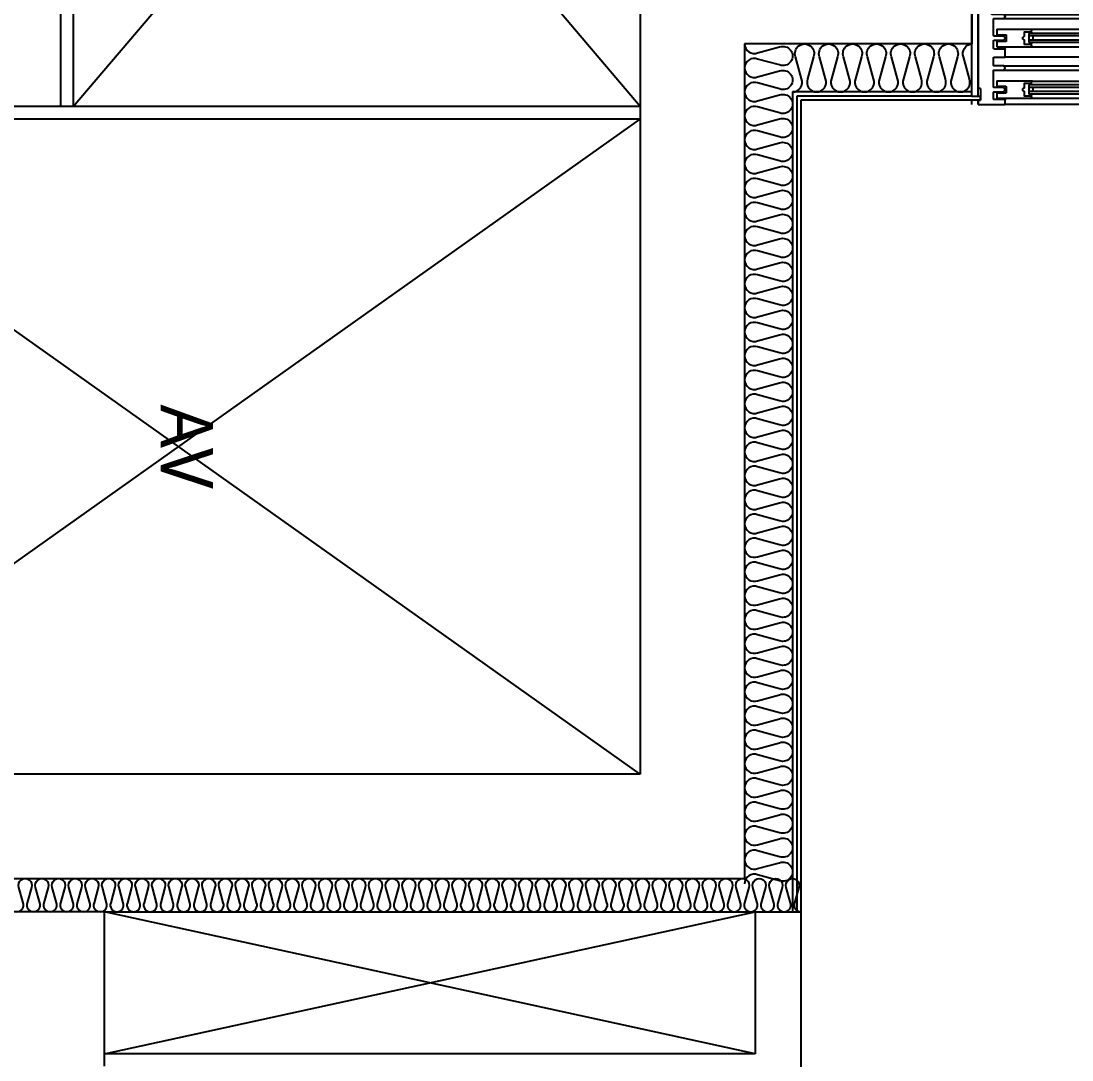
# Model space of a CAD drawing. Header units: millimetres. Extents: x -33000 to 294000, y 0 to 42408.
# Drawn here: x 235341 to 237861, y 17690 to 20180 of the extents above; entities that cross this region are included whole.
import ezdxf
from ezdxf.enums import TextEntityAlignment as Align

# ---------------------------------------------------------------- set-up
doc = ezdxf.new("R2010")
doc.units = ezdxf.units.MM
doc.header["$LTSCALE"] = 50
doc.layers.add('arch', color=8, linetype='Continuous')
doc.layers.add('실명', color=9, linetype='Continuous')
doc.styles.add('XR-Unit-Plan$0$맑은 고딕', font='malgun.ttf')

# ---------------------------------------------------------------- blocks, each defined once
blk = doc.blocks.new('XR-Unit-Plan$0$WG-민간-BPW_1600')
for p, q in [((-800, 0), (-800, -10)), ((-785, 0), (-785, -10)), ((-785, 0), (-721, 0)), ((-785, -10), (-785, 0)), ((721, 0), (-721, 0)), ((785, 0), (721, 0)), ((785, 0), (785, -10)), ((785, -10), (785, 0)), ((800, 0), (800, -10)), ((-779, -10), (-800, -10)), ((-800, -19.5), (-800, -245)), ((-779, -19.5), (-800, -19.5)), ((-785, -10), (-779, -10)), ((-785, -19.5), (-785, -245)), ((-779, -10), (-779, -19.5)), ((-779, -38), (-779, -10)), ((-721, -12), (-747, -12)), ((-740, -27), (-740, -15.5)), ((-720, -1), (-720, -11)), ((-663.7, -47), (-663.7, -25)), ((-30.5, -25), (-663.7, -25)), ((-657, -22.4), (-654.4, -25)), ((-655.5, -15), (-42, -15)), ((-40.5, -22.4), (-43.1, -25)), ((-42, -15), (42, -15)), ((-40.5, -16), (-42, -16)), ((-40.5, -22.5), (-40.5, -16)), ((-35.5, -23), (-40, -23)), ((-24, -20), (-39, -20)), ((-39, -20), (-39, -21)), ((-38.5, -21.5), (-35.5, -21.5)), ((-35.5, -21.5), (-35.5, -23)), ((-30.5, -47), (-30.5, -25)), ((-23.5, -31.2), (-23.5, -20.5)), ((42.5, -15.5), (42.5, -64)), ((720, -1), (720, -11)), ((721, -12), (747, -12)), ((779, -10), (800, -10)), ((779, -10), (779, -19.5)), ((785, -10), (779, -10)), ((779, -38), (779, -10)), ((779, -19.5), (800, -19.5)), ((785, -19.5), (785, -245)), ((800, -19.5), (800, -245)), ((-785, -245), (-785, -38)), ((-779, -38), (-785, -38)), ((-30.5, -31), (-663.7, -31)), ((-30.5, -41), (-663.7, -41)), ((-30.5, -47), (-663.7, -47)), ((-657, -49.6), (-654.4, -47)), ((-653.7, -41), (-653.7, -31)), ((-653.7, -41), (-653.7, -31)), ((-40.5, -49.6), (-43.1, -47)), ((-40.5, -41), (-40.5, -31)), ((-40.5, -41), (-40.5, -31)), ((-40.5, -55), (-40.5, -48.5)), ((-40, -48), (-35.5, -48)), ((-39, -50), (-39, -51)), ((-35.5, -49.5), (-38.5, -49.5)), ((-35.5, -48), (-35.5, -49.5)), ((-23.5, -50.5), (-23.5, -40.8)), ((-20.3, -33.4), (-23.2, -31.6)), ((-23.2, -40.4), (-20.3, -38.6)), ((-20, -38.2), (-20, -33.8)), ((723.5, -30.5), (42.5, -30.5)), ((53.4, -40.5), (54.7, -40.5)), ((54.7, -37.6), (54.7, -57.7)), ((60.9, -36.6), (55.7, -36.6)), ((58.9, -56.2), (61.8, -37.8)), ((61.9, -37.6), (61.9, -58.7)), ((723.5, -40.5), (61.9, -40.5)), ((779, -38), (785, -38)), ((785, -245), (785, -38)), ((-655.5, -56), (-42, -56)), ((-42, -55), (-40.5, -55)), ((1.6, -56), (-42, -56)), ((-39, -51), (-24, -51)), ((-3, -63.1), (-3, -62.9)), ((-2.6, -62.5), (6, -61.5)), ((6, -64.5), (-2.6, -63.6)), ((6, -60), (1.6, -56)), ((6, -61.5), (6, -60)), ((42, -64.5), (6, -64.5)), ((40.5, -73.9), (43.1, -76.5)), ((42, -67), (655.5, -67)), ((61, -59.7), (53.4, -60)), ((54.7, -57.7), (54.7, -60)), ((54.7, -57.7), (57, -57.7)), ((657, -73.9), (654.4, -76.5)), ((740, -79), (740, -67.5)), ((-723.5, -82.5), (-42.5, -82.5)), ((-723.5, -92.5), (-42.5, -92.5)), ((30.5, -98.5), (30.5, -76.5)), ((667, -76.5), (30.5, -76.5)), ((667, -82.5), (30.5, -82.5)), ((667, -92.5), (30.5, -92.5)), ((667, -98.5), (30.5, -98.5)), ((40.5, -92.5), (40.5, -82.5)), ((40.5, -92.5), (40.5, -82.5)), ((40.5, -101.1), (43.1, -98.5)), ((657, -101.1), (654.4, -98.5)), ((657, -92.5), (657, -82.5)), ((657, -92.5), (657, -82.5)), ((667, -98.5), (667, -76.5)), ((721, -113), (-721, -113)), ((655.5, -108), (42, -108)), ((-748, -134.5), (-748, -153)), ((-747, -133.5), (-721, -133.5)), ((-663.7, -170.5), (-663.7, -148.5)), ((-30.5, -148.5), (-663.7, -148.5)), ((-657, -145.9), (-654.4, -148.5)), ((-655.5, -138.5), (-42, -138.5)), ((-40.5, -145.9), (-43.1, -148.5)), ((-42, -138.5), (42, -138.5)), ((-40.5, -139.5), (-42, -139.5)), ((-40.5, -146), (-40.5, -139.5)), ((-35.5, -146.5), (-40, -146.5)), ((-24, -143.5), (-39, -143.5)), ((-39, -143.5), (-39, -144.5)), ((-38.5, -145), (-35.5, -145)), ((-35.5, -145), (-35.5, -146.5)), ((-30.5, -170.5), (-30.5, -148.5)), ((-23.5, -154.7), (-23.5, -144)), ((42.5, -139), (42.5, -187.5)), ((747, -133.5), (721, -133.5)), ((748, -134.5), (748, -153)), ((-748, -165), (-748, -205)), ((-747, -154), (-723.5, -154)), ((-723.5, -164), (-747, -164)), ((-723, -154.5), (-723, -155.1)), ((-723, -162.9), (-723, -163.5)), ((-30.5, -154.5), (-663.7, -154.5)), ((-30.5, -164.5), (-663.7, -164.5)), ((-30.5, -170.5), (-663.7, -170.5)), ((-657, -173.1), (-654.4, -170.5)), ((-653.7, -164.5), (-653.7, -154.5)), ((-653.7, -164.5), (-653.7, -154.5)), ((-40.5, -173.1), (-43.1, -170.5)), ((-40.5, -164.5), (-40.5, -154.5)), ((-40.5, -164.5), (-40.5, -154.5)), ((-40.5, -178.5), (-40.5, -172)), ((-40, -171.5), (-35.5, -171.5)), ((-39, -173.5), (-39, -174.5)), ((-39, -174.5), (-24, -174.5)), ((-35.5, -173), (-38.5, -173)), ((-35.5, -171.5), (-35.5, -173)), ((-23.5, -174), (-23.5, -164.3)), ((-20.3, -156.9), (-23.2, -155.1)), ((-23.2, -163.9), (-20.3, -162.1)), ((-20, -161.7), (-20, -157.3)), ((723.5, -154), (42.5, -154)), ((723.5, -164), (42.5, -164)), ((723, -154.5), (723, -155.1)), ((723, -162.9), (723, -163.5)), ((747, -154), (723.5, -154)), ((723.5, -164), (747, -164)), ((748, -165), (748, -205)), ((-42, -179.5), (-655.5, -179.5)), ((-42, -178.5), (-40.5, -178.5)), ((1.6, -179.5), (-42, -179.5)), ((-3, -186.6), (-3, -186.4)), ((-2.6, -186), (6, -185)), ((6, -188), (-2.6, -187.1)), ((6, -183.5), (1.6, -179.5)), ((6, -185), (6, -183.5)), ((42, -188), (6, -188)), ((30.5, -222), (30.5, -200)), ((667, -200), (30.5, -200)), ((40.5, -197.4), (43.1, -200)), ((655.5, -190.5), (42, -190.5)), ((657, -197.4), (654.4, -200)), ((667, -222), (667, -200)), ((-753, -217), (-753, -236)), ((-723.5, -216), (-752, -216)), ((-747, -206), (-723.5, -206)), ((-723.5, -206), (-42.5, -206)), ((-723.5, -216), (-42.5, -216)), ((-723, -206.5), (-723, -207.1)), ((-723, -214.9), (-723, -215.5)), ((667, -206), (30.5, -206)), ((667, -216), (30.5, -216)), ((667, -222), (30.5, -222)), ((40.5, -216), (40.5, -206)), ((40.5, -224.6), (43.1, -222)), ((657, -224.6), (654.4, -222)), ((657, -216), (657, -206)), ((723, -206.5), (723, -207.1)), ((723, -214.9), (723, -215.5)), ((747, -206), (723.5, -206)), ((723.5, -216), (752, -216)), ((753, -217), (753, -236)), ((-727, -245), (-785, -245)), ((-752, -237), (-727, -237)), ((-749, -235.5), (-749, -233.5)), ((-748.5, -233), (-746.5, -233)), ((-726.5, -236), (-748.5, -236)), ((-748.5, -246), (-726.5, -246)), ((-710, -247), (-748.5, -247)), ((-746.5, -233.8), (-748, -233.8)), ((-748, -233.8), (-748, -235)), ((-748, -235), (-726.5, -235)), ((-746.5, -233), (-746.5, -233.8)), ((-726, -234.5), (-726, -233.5)), ((-726, -245.5), (-726, -236.5)), ((-726, -238), (-726, -244)), ((-725.5, -233), (-712, -233)), ((-711, -234), (-711, -239.5)), ((-703.5, -237), (-711, -237)), ((-711, -241.5), (-711, -246)), ((-711, -246), (-710, -246)), ((-710.5, -240), (-704, -240)), ((-704, -241), (-710.5, -241)), ((-18.5, -247), (-707, -247)), ((-704, -246), (-703.5, -246)), ((-703.5, -247), (-704, -247)), ((-703.5, -239.5), (-703.5, -235.5)), ((-703.5, -246), (-703.5, -241.5)), ((-702.5, -235.5), (-702.5, -246)), ((-23.1, -237), (-702.5, -237)), ((-23.1, -245), (-702.5, -245)), ((-23.1, -235.5), (-23.1, -246)), ((-22.1, -239.5), (-22.1, -235.5)), ((-14.6, -237), (-22.1, -237)), ((-22.1, -246), (-22.1, -241.5)), ((-21.6, -246), (-22.1, -246)), ((-22.1, -247), (-21.6, -247)), ((-15.1, -240), (-21.6, -240)), ((-21.6, -241), (-15.1, -241)), ((-14.6, -246), (-15.6, -246)), ((-15.6, -247), (22.9, -247)), ((-14.6, -234), (-14.6, -239.5)), ((-14.6, -241.5), (-14.6, -246)), ((-0.1, -233), (-13.6, -233)), ((0.4, -234.5), (0.4, -233.5)), ((0.4, -245.5), (0.4, -236.5)), ((727, -245), (0.4, -245)), ((22.4, -235), (0.9, -235)), ((0.9, -236), (22.9, -236)), ((22.9, -246), (0.9, -246)), ((22.9, -233), (20.9, -233)), ((20.9, -233), (20.9, -233.8)), ((20.9, -233.8), (22.4, -233.8)), ((22.4, -233.8), (22.4, -235)), ((23.4, -235.5), (23.4, -233.5)), ((655.5, -231.5), (42, -231.5)), ((726, -238), (726, -244)), ((752, -237), (727, -237)), ((727, -245), (785, -245))]:
    blk.add_line(p, q)
for points in [[(-748, -13), (-748, -29.5, 0.414214), (-747, -30.5)], [(-740, -16), (-740, -15.5, -0.414214), (-739.5, -15)], [(-657, -16), (-657, -22.5, -0.414214), (-657.5, -23), (-662, -23), (-662, -21.5), (-659, -21.5, 0.414214), (-658.5, -21), (-658.5, -20), (-673.5, -20, 0.414214), (-674, -20.5), (-674, -30.7, -0.269143), (-674.3, -31.1), (-677.2, -32.9, 0.269143), (-677.5, -33.3), (-677.5, -37.7, 0.269143), (-677.2, -38.1), (-674.3, -39.9, -0.269143), (-674, -40.3), (-674, -50.5, 0.414214), (-673.5, -51), (-658.5, -51), (-658.5, -50, 0.414214), (-659, -49.5), (-662, -49.5), (-662, -48), (-657.5, -48, -0.414214), (-657, -48.5), (-657, -55)], [(-655.5, -15, -0.414214), (-655, -15.5, -0.414214), (-655.5, -16), (-657, -16)], [(748, -13), (748, -29.5, -0.414214), (747, -30.5)], [(-747, -40.5, 0.414214), (-748, -41.5), (-748, -81.5)], [(-747, -30.5), (-723.5, -30.5, -0.414214), (-723, -31), (-723, -31.6, 0.341999), (-722.3, -32.6, -0.774597), (-722.3, -38.4, 0.341999), (-723, -39.4), (-723, -40, -0.414214), (-723.5, -40.5), (-747, -40.5)], [(-739.5, -27.5, -0.414214), (-740, -27)], [(-740, -55.5), (-740, -44, -0.414214), (-739.5, -43.5)], [(-739.5, -43.5), (-718.7, -43.5, 0.414214), (-717.7, -42.5), (-717.7, -28.5, 0.414214), (-718.7, -27.5), (-739.5, -27.5)], [(747, -30.5), (723.5, -30.5, 0.414214), (723, -31), (723, -31.6, -0.341999), (722.3, -32.6, 0.774597), (722.3, -38.4, -0.341999), (723, -39.4), (723, -40, 0.414214), (723.5, -40.5), (747, -40.5)], [(747, -40.5, -0.414214), (748, -41.5), (748, -81.5)], [(-739.5, -56, -0.414214), (-740, -55.5)], [(-657, -55), (-655.5, -55, -1), (-655.5, -56)], [(40.5, -100.5), (40.5, -107), (42, -107, -1), (42, -108), (-42, -108, -0.414214), (-42.5, -107.5), (-42.5, -59, -0.414214), (-42, -58.5), (-6, -58.5), (2.6, -59.4, -0.382193), (3, -59.9), (3, -60.1, -0.382131), (2.6, -60.5), (-6, -61.5), (-6, -63), (-1.5, -67), (42, -67, -0.414214), (42.5, -67.5, -0.414214), (42, -68), (40.5, -68), (40.5, -74.5)], [(40.5, -74.5, -0.414214), (40, -75), (35.5, -75), (35.5, -73.5), (38.5, -73.5, 0.414214), (39, -73), (39, -72), (24, -72, 0.414214), (23.5, -72.5), (23.5, -82.2, -0.269143), (23.2, -82.6), (20.3, -84.4, 0.269143), (20, -84.8), (20, -89.2, 0.269143), (20.3, -89.6), (23.2, -91.4, -0.269143), (23.5, -91.8), (23.5, -102.5, 0.414214), (24, -103), (39, -103), (39, -102, 0.414214), (38.5, -101.5), (35.5, -101.5), (35.5, -100), (40, -100, -0.414214), (40.5, -100.5)], [(739.5, -67), (655.5, -67, 0.414214), (655, -67.5, 0.414214), (655.5, -68), (657, -68)], [(657, -68), (657, -74.5, 0.414214), (657.5, -75), (662, -75), (662, -73.5), (659, -73.5, -0.414214), (658.5, -73), (658.5, -72), (673.5, -72, -0.414214), (674, -72.5), (674, -82.7, 0.269143), (674.3, -83.1), (677.2, -84.9, -0.269143), (677.5, -85.3), (677.5, -89.7, -0.269143), (677.2, -90.1), (674.3, -91.9, 0.269143), (674, -92.3), (674, -102.5, -0.414214), (673.5, -103), (658.5, -103), (658.5, -102, -0.414214), (659, -101.5), (662, -101.5), (662, -100), (657.5, -100, 0.414214), (657, -100.5)], [(740, -67.5, 0.414214), (739.5, -67)], [(-748, -81.5, 0.414214), (-747, -82.5)], [(-747, -82.5), (-723.5, -82.5, -0.414214), (-723, -83), (-723, -83.6, 0.341999), (-722.3, -84.6, -0.774597), (-722.3, -90.4, 0.341999), (-723, -91.4), (-723, -92, -0.414214), (-723.5, -92.5), (-747, -92.5, 0.414214), (-748, -93.5), (-748, -112, 0.414214), (-747, -113)], [(657, -100.5), (657, -107), (655.5, -107, 1), (655.5, -108)], [(739.5, -95.5), (718.7, -95.5, -0.414214), (717.7, -94.5), (717.7, -80.5, -0.414214), (718.7, -79.5), (739.5, -79.5)], [(747, -82.5), (723.5, -82.5, 0.414214), (723, -83), (723, -83.6, -0.341999), (722.3, -84.6, 0.774597), (722.3, -90.4, -0.341999), (723, -91.4), (723, -92, 0.414214), (723.5, -92.5), (747, -92.5, -0.414214), (748, -93.5), (748, -112, -0.414214), (747, -113)], [(739.5, -79.5, 0.414214), (740, -79)], [(740, -107.5), (740, -96, 0.414214), (739.5, -95.5)], [(748, -81.5, -0.414214), (747, -82.5)], [(-747, -113), (-721, -113, -0.414214), (-720, -114), (-720, -132.5)], [(747, -113), (721, -113, 0.414214), (720, -114), (720, -132.5)], [(739.5, -108, 0.414214), (740, -107.5)], [(-740, -150.5), (-740, -139, -0.414214), (-739.5, -138.5)], [(-739.5, -151, -0.414214), (-740, -150.5)], [(-739.5, -167), (-718.7, -167, 0.414214), (-717.7, -166), (-717.7, -152, 0.414214), (-718.7, -151), (-739.5, -151)], [(-657, -139.5), (-657, -146, -0.414214), (-657.5, -146.5), (-662, -146.5), (-662, -145), (-659, -145, 0.414214), (-658.5, -144.5), (-658.5, -143.5), (-673.5, -143.5, 0.414214), (-674, -144), (-674, -154.2, -0.269143), (-674.3, -154.6), (-677.2, -156.4, 0.269143), (-677.5, -156.8), (-677.5, -161.2, 0.269143), (-677.2, -161.6), (-674.3, -163.4, -0.269143), (-674, -163.8), (-674, -174, 0.414214), (-673.5, -174.5), (-658.5, -174.5), (-658.5, -173.5, 0.414214), (-659, -173), (-662, -173), (-662, -171.5), (-657.5, -171.5, -0.414214), (-657, -172), (-657, -178.5)], [(-655.5, -138.5, -0.414214), (-655, -139, -0.414214), (-655.5, -139.5), (-657, -139.5)], [(-740, -179), (-740, -167.5, -0.414214), (-739.5, -167)], [(-739.5, -179.5, -0.414214), (-740, -179)], [(-657, -178.5), (-655.5, -178.5, -1), (-655.5, -179.5)], [(40.5, -224), (40.5, -230.5), (42, -230.5, -1), (42, -231.5), (-42, -231.5, -0.414214), (-42.5, -231), (-42.5, -182.5, -0.414214), (-42, -182), (-6, -182), (2.6, -182.9, -0.382193), (3, -183.4), (3, -183.6, -0.382131), (2.6, -184), (-6, -185), (-6, -186.5), (-1.5, -190.5), (42, -190.5, -0.414214), (42.5, -191, -0.414214), (42, -191.5), (40.5, -191.5), (40.5, -195), (40, -195.5), (40.5, -196), (40.5, -198, -0.414214), (40, -198.5), (35.5, -198.5), (35.5, -197), (38.5, -197, 0.414214), (39, -196.5), (39, -195.5), (24, -195.5, 0.414214), (23.5, -196), (23.5, -205.7, -0.269143), (23.2, -206.1), (20.3, -207.9, 0.269143), (20, -208.3), (20, -212.7, 0.269143), (20.3, -213.1), (23.2, -214.9, -0.269143), (23.5, -215.3), (23.5, -226, 0.414214), (24, -226.5), (39, -226.5), (39, -225.5, 0.414214), (38.5, -225), (35.5, -225), (35.5, -223.5), (40, -223.5, -0.414214), (40.5, -224)], [(655.5, -190.5, 0.414214), (655, -191, 0.414214), (655.5, -191.5), (657, -191.5)], [(657, -191.5), (657, -198, 0.414214), (657.5, -198.5), (662, -198.5), (662, -197), (659, -197, -0.414214), (658.5, -196.5), (658.5, -195.5), (673.5, -195.5, -0.414214), (674, -196), (674, -206.2, 0.269143), (674.3, -206.6), (677.2, -208.4, -0.269143), (677.5, -208.8), (677.5, -213.2, -0.269143), (677.2, -213.6), (674.3, -215.4, 0.269143), (674, -215.8), (674, -226, -0.414214), (673.5, -226.5), (658.5, -226.5), (658.5, -225.5, -0.414214), (659, -225), (662, -225), (662, -223.5), (657.5, -223.5, 0.414214), (657, -224), (657, -230.5)], [(740, -191, 0.414214), (739.5, -190.5)], [(739.5, -203, 0.414214), (740, -202.5), (740, -191)], [(739.5, -219), (718.7, -219, -0.414214), (717.7, -218), (717.7, -204, -0.414214), (718.7, -203), (739.5, -203)], [(740, -231), (740, -219.5, 0.414214), (739.5, -219)], [(657, -230.5), (655.5, -230.5, 1), (655.5, -231.5)], [(739.5, -231.5, 0.414214), (740, -231)]]:
    blk.add_lwpolyline(points, format="xyb")
for points in [[(-739.5, -15), (-655.5, -15)], [(42.5, -36.5), (53.4, -40.5), (53.4, -60), (45.1, -61.4)], [(42.5, -63.5), (45.1, -63.5), (45.1, -40.8), (42.5, -40.8)], [(-655.5, -56), (-739.5, -56)], [(655.5, -108), (739.5, -108)], [(-739.5, -138.5), (-655.5, -138.5)], [(-655.5, -179.5), (-739.5, -179.5)], [(739.5, -190.5), (655.5, -190.5)], [(655.5, -231.5), (739.5, -231.5)]]:
    blk.add_lwpolyline(points)
for centre in [(-707, -244), (-18.5, -244)]:
    blk.add_circle(centre, 3)
for centre, radius, start, end in [((-721, -1), 1, 0, 90), ((721, -1), 1, 90, 180), ((-747, -13), 1, 90, 180), ((-721, -11), 1, 270, 0), ((-42, -15.5), 0.5, 90, 270), ((-40, -22.5), 0.5, 180, 270), ((-38.5, -21), 0.5, 180, 270), ((-24, -20.5), 0.5, 0, 90), ((42, -15.5), 0.5, 0, 90), ((721, -11), 1, 180, 270), ((747, -13), 1, 0, 90), ((-40, -48.5), 0.5, 90, 180), ((-38.5, -50), 0.5, 90, 180), ((-23, -31.2), 0.5, 180, 240.2551), ((-23, -40.8), 0.5, 119.7449, 180), ((-20.5, -33.8), 0.5, 0, 60.2551), ((-20.5, -38.2), 0.5, 299.7449, 360), ((55.7, -37.6), 1, 90, 180.0858), ((60.8, -37.6), 1, 351.0635, 90), ((60.9, -37.6), 1, 0, 90), ((-42, -55.5), 0.5, 90, 270), ((-24, -50.5), 0.5, 270, 0), ((-2.5, -62.9), 0.5, 96.3464, 180), ((-2.5, -63.1), 0.5, 180, 263.666), ((42, -64), 0.5, 270, 0), ((57, -55.8), 1.88, 270, 348.8801), ((60.9, -58.7), 1, 272.2775, 0), ((-747, -134.5), 1, 90, 180), ((-721, -132.5), 1, 270, 0), ((-42, -139), 0.5, 90, 270), ((-40, -146), 0.5, 180, 270), ((-38.5, -144.5), 0.5, 180, 270), ((-24, -144), 0.5, 0, 90), ((42, -139), 0.5, 0, 90), ((721, -132.5), 1, 180, 270), ((747, -134.5), 1, 0, 90), ((-747, -153), 1, 180, 270), ((-747, -165), 1, 90, 180), ((-723.5, -154.5), 0.5, 0, 90), ((-723.5, -163.5), 0.5, 269.9997, 0), ((-722, -155.1), 1, 180, 255.5225), ((-722, -162.9), 1, 104.4775, 180), ((-723, -159), 3, 284.4775, 75.5225), ((-40, -172), 0.5, 90, 180), ((-38.5, -173.5), 0.5, 90, 180), ((-24, -174), 0.5, 270, 0), ((-23, -154.7), 0.5, 180, 240.2551), ((-23, -164.3), 0.5, 119.7449, 180), ((-20.5, -157.3), 0.5, 0, 60.2551), ((-20.5, -161.7), 0.5, 299.7449, 360), ((723, -159), 3, 104.4775, 255.5225), ((722, -155.1), 1, 284.4775, 0), ((722, -162.9), 1, 0, 75.5225), ((723.5, -154.5), 0.5, 90, 180), ((723.5, -163.5), 0.5, 180, 270.0003), ((747, -153), 1, 270, 0), ((747, -165), 1, 0, 90), ((-42, -179), 0.5, 90, 270), ((-2.5, -186.4), 0.5, 96.3464, 180), ((-2.5, -186.6), 0.5, 180, 263.666), ((42, -187.5), 0.5, 270, 0), ((-752, -217), 1, 90, 180), ((-747, -205), 1, 180, 270), ((-723.5, -206.5), 0.5, 0, 90), ((-723.5, -215.5), 0.5, 270, 0), ((-722, -207.1), 1, 180, 255.5225), ((-722, -214.9), 1, 104.4775, 180), ((-723, -211), 3, 284.4775, 75.5225), ((723, -211), 3, 104.4775, 255.5225), ((722, -207.1), 1, 284.4775, 0), ((722, -214.9), 1, 0, 75.5225), ((723.5, -206.5), 0.5, 90, 180), ((723.5, -215.5), 0.5, 180, 270), ((747, -205), 1, 270, 0), ((752, -217), 1, 0, 90), ((-752, -236), 1, 180, 270), ((-748.5, -233.5), 0.5, 90, 180), ((-748.5, -235.5), 0.5, 180, 270), ((-748.5, -246.5), 0.5, 90, 270), ((-727, -238), 1, 0, 90), ((-727, -244), 1, 270, 0), ((-726.5, -234.5), 0.5, 270, 0), ((-726.5, -236.5), 0.5, 0, 90), ((-726.5, -245.5), 0.5, 270, 0), ((-725.5, -233.5), 0.5, 90, 180), ((-712, -234), 1, 0, 90), ((-710.5, -239.5), 0.5, 180, 270), ((-710.5, -241.5), 0.5, 90, 180), ((-710, -246.5), 0.5, 270, 90), ((-704, -246.5), 0.5, 90, 270), ((-704, -239.5), 0.5, 270, 0), ((-704, -241.5), 0.5, 0, 90), ((-703, -235.5), 0.5, 0, 180), ((-703.5, -246), 1, 270, 0), ((-22.6, -235.5), 0.5, 0, 180), ((-22.1, -246), 1, 180, 270), ((-21.6, -239.5), 0.5, 180, 270), ((-21.6, -241.5), 0.5, 90, 180), ((-21.6, -246.5), 0.5, 270, 90), ((-15.6, -246.5), 0.5, 90, 270), ((-15.1, -239.5), 0.5, 270, 0), ((-15.1, -241.5), 0.5, 0, 90), ((-13.6, -234), 1, 90, 180), ((-0.1, -233.5), 0.5, 0, 90), ((0.9, -234.5), 0.5, 180, 270), ((0.9, -236.5), 0.5, 90, 180), ((0.9, -245.5), 0.5, 180, 270), ((22.9, -233.5), 0.5, 0, 90), ((22.9, -235.5), 0.5, 270, 0), ((22.9, -246.5), 0.5, 270, 90), ((727, -238), 1, 90, 180), ((727, -244), 1, 180, 270), ((752, -236), 1, 270, 0)]:
    blk.add_arc(centre, radius, start, end)

msp = doc.modelspace()

# ---------------------------------------------------------------- linework, layer by layer
at = {"layer": 'arch', "linetype": 'Continuous'}
for p, q in [((235436.2, 21574.6), (235436.2, 19974.6)), ((235466.2, 21574.6), (235466.2, 19974.6)), ((236826.2, 19974.6), (234581.2, 19974.6)), ((236826.2, 19944.6), (234611.2, 19944.6))]:
    msp.add_line(p, q, dxfattribs=at)
at = {"layer": 'arch'}
for p, q in [((236826.2, 19974.6), (235466.2, 21574.6)), ((235466.2, 19974.6), (236826.2, 21574.6)), ((236826.2, 18374.6), (234611.2, 19944.6)), ((234611.2, 18374.6), (236826.2, 19944.6))]:
    msp.add_line(p, q, dxfattribs=at)
at = {"layer": 'arch', "ltscale": 25}
for p, q in [((237621.2, 20344.6), (237621.2, 20124.6)), ((237621.2, 20124.6), (237076.2, 20124.6)), ((237076.2, 20124.6), (237076.2, 18124.6)), ((237621.2, 20009.6), (237191.2, 20009.6)), ((237191.2, 20009.6), (237191.2, 18044.6)), ((237621.2, 19999.6), (237201.2, 19999.6)), ((237201.2, 19999.6), (237201.2, 18044.6)), ((237621.2, 19989.6), (237211.2, 19989.6)), ((237211.2, 19989.6), (237211.2, 18044.6)), ((236826.2, 18374.6), (231191.2, 18374.6)), ((228851.2, 18124.6), (237076.2, 18124.6)), ((235541.2, 18044.6), (233501.2, 18044.6)), ((235541.2, 18044.6), (237101.2, 18044.6)), ((237101.2, 17704.6), (235541.2, 18044.6)), ((235541.2, 17704.6), (237101.2, 18044.6)), ((235541.2, 17674.6), (235541.2, 18044.6)), ((237101.2, 18044.6), (237101.2, 17704.6)), ((237101.2, 18044.6), (237211.2, 18044.6)), ((237211.2, 18044.6), (237211.2, 17594.6)), ((237101.2, 17704.6), (235541.2, 17704.6))]:
    msp.add_line(p, q, dxfattribs=at)
msp.add_lwpolyline([(237076.2, 21824.6), (236826.2, 21824.6), (236826.2, 18374.6)], dxfattribs=at)
for points in [[(237076.2, 20124.6, 0.524856), (237107.4, 20103.1), (237160, 20117.4, -1.449198), (237160, 20074.3), (237107.4, 20088.6, 0.524856), (237076.2, 20067.1, 0.524856), (237107.4, 20045.6), (237160, 20059.9, -1.449198), (237160, 20016.8), (237107.4, 20031.1, 0.524856), (237076.2, 20009.6, 0.524856), (237107.4, 19988.1), (237160, 20002.4, -1.449198), (237160, 19959.3), (237107.4, 19973.6, 0.524856), (237076.2, 19952.1, 0.524856), (237107.4, 19930.6), (237160, 19944.9, -1.449198), (237160, 19901.8), (237107.4, 19916.1, 0.524856), (237076.2, 19894.6, 0.524856), (237107.4, 19873.1), (237160, 19887.4, -1.449198), (237160, 19844.3), (237107.4, 19858.6, 0.524856), (237076.2, 19837.1, 0.524856), (237107.4, 19815.6), (237160, 19829.9, -1.449198), (237160, 19786.8), (237107.4, 19801.1, 0.524856), (237076.2, 19779.6, 0.524856), (237107.4, 19758.1), (237160, 19772.4, -1.449198), (237160, 19729.3), (237107.4, 19743.6, 0.524856), (237076.2, 19722.1, 0.524856), (237107.4, 19700.6), (237160, 19714.9, -1.449198), (237160, 19671.8), (237107.4, 19686.1, 0.524856), (237076.2, 19664.6, 0.524856), (237107.4, 19643.1), (237160, 19657.4, -1.449198), (237160, 19614.3), (237107.4, 19628.6, 0.524856), (237076.2, 19607.1, 0.524856), (237107.4, 19585.6), (237160, 19599.9, -1.449198), (237160, 19556.8), (237107.4, 19571.1, 0.524856), (237076.2, 19549.6, 0.524856), (237107.4, 19528.1), (237160, 19542.4, -1.449198), (237160, 19499.3), (237107.4, 19513.6, 0.524856), (237076.2, 19492.1, 0.524856), (237107.4, 19470.6), (237160, 19484.9, -1.449198), (237160, 19441.8), (237107.4, 19456.1, 0.524856), (237076.2, 19434.6, 0.524856), (237107.4, 19413.1), (237160, 19427.4, -1.449198), (237160, 19384.3), (237107.4, 19398.6, 0.524856), (237076.2, 19377.1, 0.524856), (237107.4, 19355.6), (237160, 19369.9, -1.449198), (237160, 19326.8), (237107.4, 19341.1, 0.524856), (237076.2, 19319.6, 0.524856), (237107.4, 19298.1), (237160, 19312.4, -1.449198), (237160, 19269.3), (237107.4, 19283.6, 0.524856), (237076.2, 19262.1, 0.524856), (237107.4, 19240.6), (237160, 19254.9, -1.449198), (237160, 19211.8), (237107.4, 19226.1, 0.524856), (237076.2, 19204.6, 0.524856), (237107.4, 19183.1), (237160, 19197.4, -1.449198), (237160, 19154.3), (237107.4, 19168.6, 0.524856), (237076.2, 19147.1, 0.524856), (237107.4, 19125.6), (237160, 19139.9, -1.449198), (237160, 19096.8), (237107.4, 19111.1, 0.524856), (237076.2, 19089.6, 0.524856), (237107.4, 19068.1), (237160, 19082.4, -1.449198), (237160, 19039.3), (237107.4, 19053.6, 0.524856), (237076.2, 19032.1, 0.524856), (237107.4, 19010.6), (237160, 19024.9, -1.449198), (237160, 18981.8), (237107.4, 18996.1, 0.524856), (237076.2, 18974.6, 0.524856), (237107.4, 18953.1), (237160, 18967.4, -1.449198), (237160, 18924.3), (237107.4, 18938.6, 0.524856), (237076.2, 18917.1, 0.524856), (237107.4, 18895.6), (237160, 18909.9, -1.449198), (237160, 18866.8), (237107.4, 18881.1, 0.524856), (237076.2, 18859.6, 0.524856), (237107.4, 18838.1), (237160, 18852.4, -1.449198), (237160, 18809.3), (237107.4, 18823.6, 0.524856), (237076.2, 18802.1, 0.524856), (237107.4, 18780.6), (237160, 18794.9, -1.449198), (237160, 18751.8), (237107.4, 18766.1, 0.524856), (237076.2, 18744.6, 0.524856), (237107.4, 18723.1), (237160, 18737.4, -1.449198), (237160, 18694.3), (237107.4, 18708.6, 0.524856), (237076.2, 18687.1, 0.524856), (237107.4, 18665.6), (237160, 18679.9, -1.449198), (237160, 18636.8), (237107.4, 18651.1, 0.524856), (237076.2, 18629.6, 0.524856), (237107.4, 18608.1), (237160, 18622.4, -1.449198), (237160, 18579.3), (237107.4, 18593.6, 0.524856), (237076.2, 18572.1, 0.524856), (237107.4, 18550.6), (237160, 18564.9, -1.449198), (237160, 18521.8), (237107.4, 18536.1, 0.524856), (237076.2, 18514.6, 0.524856), (237107.4, 18493.1), (237160, 18507.4, -1.449198), (237160, 18464.3), (237107.4, 18478.6, 0.524856), (237076.2, 18457.1, 0.524856), (237107.4, 18435.6), (237160, 18449.9, -1.449198), (237160, 18406.8), (237107.4, 18421.1, 0.524856), (237076.2, 18399.6, 0.524856), (237107.4, 18378.1), (237160, 18392.4, -1.449198), (237160, 18349.3), (237107.4, 18363.6, 0.524856), (237076.2, 18342.1, 0.524856), (237107.4, 18320.6), (237160, 18334.9, -1.449198), (237160, 18291.8), (237107.4, 18306.1, 0.524856), (237076.2, 18284.6, 0.524856), (237107.4, 18263.1), (237160, 18277.4, -1.449198), (237160, 18234.3), (237107.4, 18248.6, 0.524856), (237076.2, 18227.1, 0.524856), (237107.4, 18205.6), (237160, 18219.9, -1.449198), (237160, 18176.8), (237107.4, 18191.1, 0.524856), (237076.2, 18169.6, 0.524856), (237107.4, 18148.1), (237160, 18162.4, -1.449198), (237160, 18119.3), (237107.4, 18133.6, 0.524856), (237076.2, 18112.1)], [(237191.2, 20009.6, 0.524856), (237212.7, 20040.8), (237198.5, 20093.4, -1.449198), (237241.5, 20093.4), (237227.2, 20040.8, 0.524856), (237248.7, 20009.6, 0.524856), (237270.2, 20040.8), (237256, 20093.4, -1.449198), (237299, 20093.4), (237284.7, 20040.8, 0.524856), (237306.2, 20009.6, 0.524856), (237327.7, 20040.8), (237313.5, 20093.4, -1.449198), (237356.5, 20093.4), (237342.2, 20040.8, 0.524856), (237363.7, 20009.6, 0.524856), (237385.2, 20040.8), (237371, 20093.4, -1.449198), (237414, 20093.4), (237399.7, 20040.8, 0.524856), (237421.2, 20009.6, 0.524856), (237442.7, 20040.8), (237428.5, 20093.4, -1.449198), (237471.5, 20093.4), (237457.2, 20040.8, 0.524856), (237478.7, 20009.6, 0.524856), (237500.2, 20040.8), (237486, 20093.4, -1.449198), (237529, 20093.4), (237514.7, 20040.8, 0.524856), (237536.2, 20009.6, 0.524856), (237557.7, 20040.8), (237543.5, 20093.4, -1.449198), (237586.5, 20093.4), (237572.2, 20040.8, 0.524856), (237593.7, 20009.6, 0.524856), (237615.2, 20040.8), (237601, 20093.4, -0.507717), (237621.2, 20124.6, -0.507717)], [(235331.2, 18044.6, 0.524856), (235346.2, 18066.3), (235336.2, 18102.9, -1.449198), (235366.2, 18102.9), (235356.2, 18066.3, 0.524856), (235371.2, 18044.6, 0.524856), (235386.2, 18066.3), (235376.2, 18102.9, -1.449198), (235406.2, 18102.9), (235396.2, 18066.3, 0.524856), (235411.2, 18044.6, 0.524856), (235426.2, 18066.3), (235416.2, 18102.9, -1.449198), (235446.2, 18102.9), (235436.2, 18066.3, 0.524856), (235451.2, 18044.6, 0.524856), (235466.2, 18066.3), (235456.2, 18102.9, -1.449198), (235486.2, 18102.9), (235476.2, 18066.3, 0.524856), (235491.2, 18044.6, 0.524856), (235506.2, 18066.3), (235496.2, 18102.9, -1.449198), (235526.2, 18102.9), (235516.2, 18066.3, 0.524856), (235531.2, 18044.6, 0.524856), (235546.2, 18066.3), (235536.2, 18102.9, -1.449198), (235566.2, 18102.9), (235556.2, 18066.3, 0.524856), (235571.2, 18044.6, 0.524856), (235586.2, 18066.3), (235576.2, 18102.9, -1.449198), (235606.2, 18102.9), (235596.2, 18066.3, 0.524856), (235611.2, 18044.6, 0.524856), (235626.2, 18066.3), (235616.2, 18102.9, -1.449198), (235646.2, 18102.9), (235636.2, 18066.3, 0.524856), (235651.2, 18044.6, 0.524856), (235666.2, 18066.3), (235656.2, 18102.9, -1.449198), (235686.2, 18102.9), (235676.2, 18066.3, 0.524856), (235691.2, 18044.6, 0.524856), (235706.2, 18066.3), (235696.2, 18102.9, -1.449198), (235726.2, 18102.9), (235716.2, 18066.3, 0.524856), (235731.2, 18044.6, 0.524856), (235746.2, 18066.3), (235736.2, 18102.9, -1.449198), (235766.2, 18102.9), (235756.2, 18066.3, 0.524856), (235771.2, 18044.6, 0.524856), (235786.2, 18066.3), (235776.2, 18102.9, -1.449198), (235806.2, 18102.9), (235796.2, 18066.3, 0.524856), (235811.2, 18044.6, 0.524856), (235826.2, 18066.3), (235816.2, 18102.9, -1.449198), (235846.2, 18102.9), (235836.2, 18066.3, 0.524856), (235851.2, 18044.6, 0.524856), (235866.2, 18066.3), (235856.2, 18102.9, -1.449198), (235886.2, 18102.9), (235876.2, 18066.3, 0.524856), (235891.2, 18044.6, 0.524856), (235906.2, 18066.3), (235896.2, 18102.9, -1.449198), (235926.2, 18102.9), (235916.2, 18066.3, 0.524856), (235931.2, 18044.6, 0.524856), (235946.2, 18066.3), (235936.2, 18102.9, -1.449198), (235966.2, 18102.9), (235956.2, 18066.3, 0.524856), (235971.2, 18044.6, 0.524856), (235986.2, 18066.3), (235976.2, 18102.9, -1.449198), (236006.2, 18102.9), (235996.2, 18066.3, 0.524856), (236011.2, 18044.6, 0.524856), (236026.2, 18066.3), (236016.2, 18102.9, -1.449198), (236046.2, 18102.9), (236036.2, 18066.3, 0.524856), (236051.2, 18044.6, 0.524856), (236066.2, 18066.3), (236056.2, 18102.9, -1.449198), (236086.2, 18102.9), (236076.2, 18066.3, 0.524856), (236091.2, 18044.6, 0.524856), (236106.2, 18066.3), (236096.2, 18102.9, -1.449198), (236126.2, 18102.9), (236116.2, 18066.3, 0.524856), (236131.2, 18044.6, 0.524856), (236146.2, 18066.3), (236136.2, 18102.9, -1.449198), (236166.2, 18102.9), (236156.2, 18066.3, 0.524856), (236171.2, 18044.6, 0.524856), (236186.2, 18066.3), (236176.2, 18102.9, -1.449198), (236206.2, 18102.9), (236196.2, 18066.3, 0.524856), (236211.2, 18044.6, 0.524856), (236226.2, 18066.3), (236216.2, 18102.9, -1.449198), (236246.2, 18102.9), (236236.2, 18066.3, 0.524856), (236251.2, 18044.6, 0.524856), (236266.2, 18066.3), (236256.2, 18102.9, -1.449198), (236286.2, 18102.9), (236276.2, 18066.3, 0.524856), (236291.2, 18044.6, 0.524856), (236306.2, 18066.3), (236296.2, 18102.9, -1.449198), (236326.2, 18102.9), (236316.2, 18066.3, 0.524856), (236331.2, 18044.6, 0.524856), (236346.2, 18066.3), (236336.2, 18102.9, -1.449198), (236366.2, 18102.9), (236356.2, 18066.3, 0.524856), (236371.2, 18044.6, 0.524856), (236386.2, 18066.3), (236376.2, 18102.9, -1.449198), (236406.2, 18102.9), (236396.2, 18066.3, 0.524856), (236411.2, 18044.6, 0.524856), (236426.2, 18066.3), (236416.2, 18102.9, -1.449198), (236446.2, 18102.9), (236436.2, 18066.3, 0.524856), (236451.2, 18044.6, 0.524856), (236466.2, 18066.3), (236456.2, 18102.9, -1.449198), (236486.2, 18102.9), (236476.2, 18066.3, 0.524856), (236491.2, 18044.6, 0.524856), (236506.2, 18066.3), (236496.2, 18102.9, -1.449198), (236526.2, 18102.9), (236516.2, 18066.3, 0.524856), (236531.2, 18044.6, 0.524856), (236546.2, 18066.3), (236536.2, 18102.9, -1.449198), (236566.2, 18102.9), (236556.2, 18066.3, 0.524856), (236571.2, 18044.6, 0.524856), (236586.2, 18066.3), (236576.2, 18102.9, -1.449198), (236606.2, 18102.9), (236596.2, 18066.3, 0.524856), (236611.2, 18044.6, 0.524856), (236626.2, 18066.3), (236616.2, 18102.9, -1.449198), (236646.2, 18102.9), (236636.2, 18066.3, 0.524856), (236651.2, 18044.6, 0.524856), (236666.2, 18066.3), (236656.2, 18102.9, -1.449198), (236686.2, 18102.9), (236676.2, 18066.3, 0.524856), (236691.2, 18044.6, 0.524856), (236706.2, 18066.3), (236696.2, 18102.9, -1.449198), (236726.2, 18102.9), (236716.2, 18066.3, 0.524856), (236731.2, 18044.6, 0.524856), (236746.2, 18066.3), (236736.2, 18102.9, -1.449198), (236766.2, 18102.9), (236756.2, 18066.3, 0.524856), (236771.2, 18044.6, 0.524856), (236786.2, 18066.3), (236776.2, 18102.9, -1.449198), (236806.2, 18102.9), (236796.2, 18066.3, 0.524856), (236811.2, 18044.6, 0.524856), (236826.2, 18066.3), (236816.2, 18102.9, -1.449198), (236846.2, 18102.9), (236836.2, 18066.3, 0.524856), (236851.2, 18044.6, 0.524856), (236866.2, 18066.3), (236856.2, 18102.9, -1.449198), (236886.2, 18102.9), (236876.2, 18066.3, 0.524856), (236891.2, 18044.6, 0.524856), (236906.2, 18066.3), (236896.2, 18102.9, -1.449198), (236926.2, 18102.9), (236916.2, 18066.3, 0.524856), (236931.2, 18044.6, 0.524856), (236946.2, 18066.3), (236936.2, 18102.9, -1.449198), (236966.2, 18102.9), (236956.2, 18066.3, 0.524856), (236971.2, 18044.6, 0.524856), (236986.2, 18066.3), (236976.2, 18102.9, -1.449198), (237006.2, 18102.9), (236996.2, 18066.3, 0.524856), (237011.2, 18044.6, 0.524856), (237026.2, 18066.3), (237016.2, 18102.9, -1.449198), (237046.2, 18102.9), (237036.2, 18066.3, 0.524856), (237051.2, 18044.6, 0.524856), (237066.2, 18066.3), (237056.2, 18102.9, -1.449198), (237086.2, 18102.9), (237076.2, 18066.3, 0.524856), (237091.2, 18044.6, 0.524856), (237106.2, 18066.3), (237096.2, 18102.9, -1.449198), (237126.2, 18102.9), (237116.2, 18066.3, 0.524856), (237131.2, 18044.6, 0.524856), (237146.2, 18066.3), (237136.2, 18102.9, -1.449198), (237166.2, 18102.9), (237156.2, 18066.3, 0.524856), (237171.2, 18044.6, 0.524856), (237186.2, 18066.3), (237176.2, 18102.9, -1.449198), (237206.2, 18102.9), (237196.2, 18066.3, 0.524856), (237211.2, 18044.6)]]:
    msp.add_lwpolyline(points, format="xyb", dxfattribs=at)

# ---------------------------------------------------------------- block references
at = {"layer": 'arch', "ltscale": 25, "xscale": -1, "rotation": 180}
msp.add_blockref('XR-Unit-Plan$0$WG-민간-BPW_1600', (238421.2, 19979.6), dxfattribs=at)

# ---------------------------------------------------------------- texts
at = {"layer": '실명', "style": 'XR-Unit-Plan$0$맑은 고딕'}
msp.add_text('AV', height=125, rotation=270, dxfattribs=at).set_placement((235738.7, 19159.6), align=Align.MIDDLE_CENTER)

doc.saveas('drawing.dxf')
